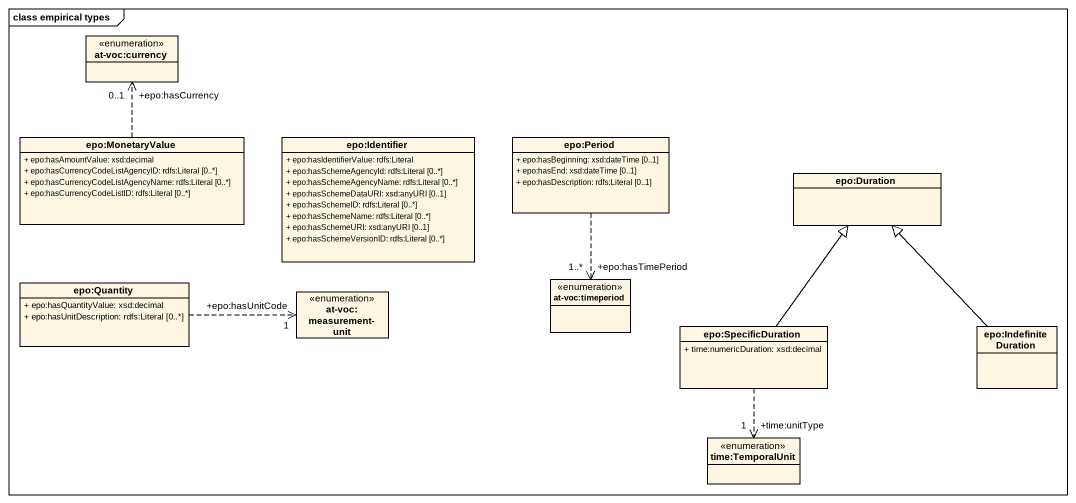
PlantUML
@startuml
mainframe class empirical types
hide circle
hide empty members
skinparam classAttributeIconSize 0
enum "at-voc:currency" as at_voc_currency
class "epo:MonetaryValue" as epo_MonetaryValue {
  + epo:hasAmountValue: xsd:decimal
  + epo:hasCurrencyCodeListAgencyID: rdfs:Literal [0..*]
  + epo:hasCurrencyCodeListAgencyName: rdfs:Literal [0..*]
  + epo:hasCurrencyCodeListID: rdfs:Literal [0..*]
}
class "epo:Identifier" as epo_Identifier {
  + epo:hasIdentifierValue: rdfs:Literal
  + epo:hasSchemeAgencyId: rdfs:Literal [0..*]
  + epo:hasSchemeAgencyName: rdfs:Literal [0..*]
  + epo:hasSchemeDataURI: xsd:anyURI [0..1]
  + epo:hasSchemeID: rdfs:Literal [0..*]
  + epo:hasSchemeName: rdfs:Literal [0..*]
  + epo:hasSchemeURI: xsd:anyURI [0..1]
  + epo:hasSchemeVersionID: rdfs:Literal [0..*]
}
class "epo:Period" as epo_Period {
  + epo:hasBeginning: xsd:dateTime [0..1]
  + epo:hasEnd: xsd:dateTime [0..1]
  + epo:hasDescription: rdfs:Literal [0..1]
}
class "epo:Duration" as epo_Duration
class "epo:Quantity" as epo_Quantity {
  + epo:hasQuantityValue: xsd:decimal
  + epo:hasUnitDescription: rdfs:Literal [0..*]
}
enum "at-voc:timeperiod" as at_voc_timeperiod
enum "at-voc:measurement-unit" as at_voc_measurement_unit
class "epo:SpecificDuration" as epo_SpecificDuration {
  + time:numericDuration: xsd:decimal
}
class "epo:IndefiniteDuration" as epo_IndefiniteDuration
enum "time:TemporalUnit" as time_TemporalUnit
epo_MonetaryValue .up.> "+epo:hasCurrency\n0..1" at_voc_currency
epo_Period ..> "+epo:hasTimePeriod\n1..*" at_voc_timeperiod
epo_Quantity .right.> "+epo:hasUnitCode\n1" at_voc_measurement_unit
epo_SpecificDuration -up-|> epo_Duration
epo_SpecificDuration ..> "+time:unitType\n1" time_TemporalUnit
epo_IndefiniteDuration -up-|> epo_Duration
@enduml
